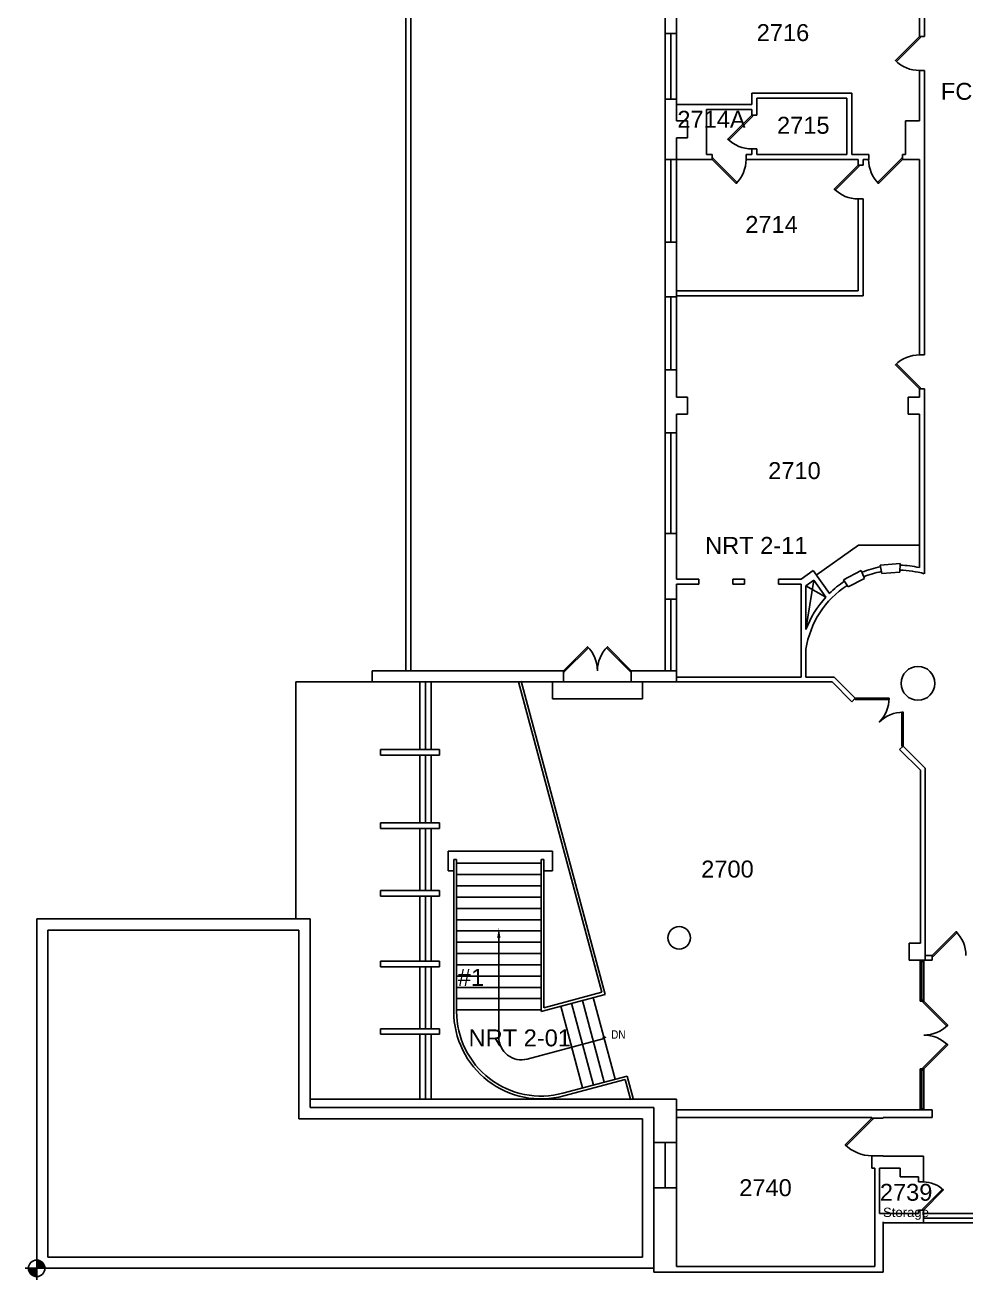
# Model space of a CAD drawing. Extents: x 1010 to 4741, y 167 to 3211.
# Drawn here: x 1010 to 2011, y 798 to 2133 of the extents above; entities that cross this region are included whole.
import ezdxf
from ezdxf.enums import TextEntityAlignment as Align

# ---------------------------------------------------------------- set-up
doc = ezdxf.new("R2010")
doc.units = 0
doc.header["$LTSCALE"] = 96
doc.header["$MEASUREMENT"] = 0
doc.layers.get('0').update_dxf_attribs({"linetype": 'CONTINUOUS'})
for name, color, linetype in [('A-ANNO-RNUM', 4, 'CONTINUOUS'), ('A-ANNO-SYMB-203', 203, 'CONTINUOUS'), ('A-ANNO-SYMB-5', 5, 'CONTINUOUS'), ('A-ANNO-TEXT', 4, 'CONTINUOUS'), ('A-ANNO-TEXT-CTC', 181, 'CONTINUOUS'), ('A-DOOR', 2, 'CONTINUOUS'), ('A-FLOR-CASE', 3, 'CONTINUOUS'), ('A-FLOR-SHFT', 1, 'CONTINUOUS'), ('A-FLOR-STRS', 2, 'CONTINUOUS'), ('A-GLAZ', 2, 'CONTINUOUS'), ('A-ROOF-EXST', 8, 'CONTINUOUS'), ('A-WALL-FULL', 6, 'CONTINUOUS'), ('A-WALL-SILL', 1, 'CONTINUOUS')]:
    doc.layers.add(name, color=color, linetype=linetype)
doc.layers.add('A-NPLT', color=15, linetype='CONTINUOUS', plot=False)
doc.styles.add('ARIAL', font='arial.ttf')
doc.styles.get("Standard").update_dxf_attribs({"font": 'arial.ttf'})

# ---------------------------------------------------------------- blocks, each defined once
blk = doc.blocks.new('*U4')
at = {"layer": 'A-ANNO-SYMB-203'}
h = blk.add_hatch(color=256, dxfattribs=at)
h.dxf.hatch_style = 1
h.paths.add_polyline_path([(0, 0), (-0.092, 0, 0.414214), (0, -0.092)])
h = blk.add_hatch(color=256, dxfattribs=at)
h.dxf.hatch_style = 1
h.paths.add_polyline_path([(0, 0.092), (0, 0), (0.092, 0, 0.414214)])
blk.add_circle((0, 0), 0.0917)
at = {"layer": 'A-ANNO-SYMB-5', "linetype": 'ByBlock'}
for p, q in [((-0.128, 0), (0.128, 0)), ((0, 0.128), (0, -0.128))]:
    blk.add_line(p, q, dxfattribs=at)
blk = doc.blocks.new('DOOR-E')
blk.add_lwpolyline([(-0.737, 0.678), (-0.029, -0.029), (0, 0), (-0.707, 0.707)], close=True)
blk.add_arc((0, 0), 1, 135, 180)

msp = doc.modelspace()

# ---------------------------------------------------------------- linework, layer by layer
at = {"layer": 'A-ANNO-TEXT'}
for p, q in [((1514, 1161.4), (1514, 1055.9)), ((1544.2, 1032.7), (1626.3, 1054.7))]:
    msp.add_line(p, q, dxfattribs=at)
at = {"layer": 'A-ANNO-TEXT', "const_width": 1.66}
msp.add_lwpolyline([(1627.7, 1055.1, 1), (1624.9, 1054.3)], format="xyb", dxfattribs=at)
at = {"layer": 'A-ANNO-TEXT'}
msp.add_arc((1538, 1055.9), 24, 180, 285, dxfattribs=at)
msp.add_solid([(1515.8, 1161.4), (1512.2, 1161.4), (1514, 1172.2)], dxfattribs=at)
at = {"layer": 'A-FLOR-CASE'}
for p, q in [((1851.9, 1547.7), (1896.9, 1579.7)), ((1961.7, 1579.7), (1896.9, 1579.7)), ((1571, 1434), (1571, 1416)), ((1655, 1434), (1583, 1434)), ((1667, 1434), (1667, 1416)), ((1667, 1416), (1571, 1416))]:
    msp.add_line(p, q, dxfattribs=at)
at = {"layer": 'A-FLOR-SHFT'}
for points in [[(1849.4, 1542.2), (1841, 1489.7)], [(1841, 1536.2), (1862.2, 1524.3)]]:
    msp.add_lwpolyline(points, dxfattribs=at)
at = {"layer": 'A-FLOR-STRS'}
for p, q in [((1535, 1434), (1623.5, 1103.7)), ((1537.9, 1434.8), (1627.2, 1101.5)), ((1571, 1254), (1460, 1254)), ((1460, 1254), (1460, 1233)), ((1466, 1245), (1466, 1083.3)), ((1469, 1245), (1466, 1245)), ((1469, 1245), (1469, 1083.3)), ((1559, 1245), (1559, 1083.3)), ((1562, 1245), (1559, 1245)), ((1562, 1245), (1562, 1087.2)), ((1571, 1233), (1571, 1254)), ((1460, 1233), (1466, 1233)), ((1469, 1241), (1559, 1241)), ((1469, 1229), (1559, 1229)), ((1562, 1233), (1571, 1233)), ((1469, 1217), (1559, 1217)), ((1469, 1205), (1559, 1205)), ((1469, 1193), (1559, 1193)), ((1469, 1181), (1559, 1181)), ((1469, 1169), (1559, 1169)), ((1469, 1157), (1559, 1157)), ((1469, 1145), (1559, 1145)), ((1469, 1133), (1559, 1133)), ((1469, 1121), (1559, 1121)), ((1469, 1109), (1559, 1109)), ((1469, 1097), (1559, 1097)), ((1627.2, 1101.5), (1559, 1083.3)), ((1623.5, 1103.7), (1562, 1087.2)), ((1603, 1095.1), (1626.3, 1008.1)), ((1614.6, 1098.2), (1637.9, 1011.3)), ((1469, 1085), (1559, 1085)), ((1579.9, 1088.9), (1603.1, 1001.9)), ((1591.4, 1092), (1614.7, 1005)), ((1650.5, 1014.6), (1582.3, 996.3)), ((1648.4, 1010.9), (1583.1, 993.4)), ((1648.4, 1010.9), (1654, 990)), ((1650.5, 1014.6), (1656.9, 990.8)), ((1679, 895.8), (1679, 943.8)), ((1691, 943.8), (1691, 895.8)), ((1703, 895.8), (1703, 943.8))]:
    msp.add_line(p, q, dxfattribs=at)
msp.add_circle((1706, 1161.8), 12, dxfattribs=at)
for radius in [93, 90]:
    msp.add_arc((1559, 1083.3), radius, 180, 285, dxfattribs=at)
at = {"layer": 'A-GLAZ'}
for p, q in [((1697, 2124), (1697, 2054)), ((1697, 1990), (1697, 1902)), ((1697, 1844), (1697, 1766)), ((1697, 1699), (1697, 1592)), ((1697, 1522), (1697, 1446)), ((1436, 1362), (1436, 1434)), ((1436, 1284), (1436, 1356)), ((1436, 1212), (1436, 1278)), ((1436, 1137), (1436, 1206)), ((1962.5, 1137.9), (1962.5, 1136.6)), ((1962.5, 1136.6), (1966.5, 1136.6)), ((1964.5, 1095.4), (1964.5, 1136.6)), ((1966.5, 1137.9), (1966.5, 1136.6)), ((1436, 1065), (1436, 1131)), ((1962.5, 1095.4), (1962.5, 1094.2)), ((1966.5, 1095.4), (1962.5, 1095.4)), ((1966.5, 1095.4), (1966.5, 1094.2)), ((1962.5, 1094.2), (1966.5, 1094.2)), ((1436, 990), (1436, 1059)), ((1962.5, 1020.9), (1962.5, 1022.2)), ((1962.5, 1022.2), (1966.5, 1022.2)), ((1966.5, 1020.9), (1962.5, 1020.9)), ((1964.5, 1020.9), (1964.5, 979.7)), ((1966.5, 1020.9), (1966.5, 1022.2)), ((1962.5, 978.5), (1962.5, 979.7)), ((1962.5, 979.7), (1966.5, 979.7)), ((1966.5, 978.5), (1966.5, 979.7)), ((1966, 863.4), (2061.6, 863.4))]:
    msp.add_line(p, q, dxfattribs=at)
at = {"layer": 'A-ROOF-EXST'}
for p, q in [((1415, 2552), (1415, 1446)), ((1420.2, 2543), (1420.2, 1446)), ((1298, 1182), (1298, 1434)), ((1298, 1434), (1379, 1434)), ((1313, 1182), (1022, 1182)), ((1022, 1182), (1022, 810)), ((1313, 990), (1313, 1182)), ((1301, 1170), (1034, 1170)), ((1034, 1170), (1034, 822)), ((1301, 969), (1301, 1170)), ((1301, 969), (1667, 969)), ((1667, 969), (1667, 822)), ((1034, 822), (1667, 822)), ((1022, 810), (1679, 810))]:
    msp.add_line(p, q, dxfattribs=at)
at = {"layer": 'A-WALL-FULL'}
for p, q in [((1967, 2216), (1967, 2120.7)), ((1691, 2198), (1691, 2124)), ((1703, 2198), (1703, 2124)), ((1961.7, 2192.8), (1961.7, 2120.7)), ((1703, 2124), (1691, 2124)), ((1967, 2120.7), (1961.7, 2120.7)), ((1967, 2084.8), (1961.7, 2084.8)), ((1961.7, 2084.8), (1961.7, 2031.2)), ((1967, 2084.8), (1967, 1782)), ((1783.2, 2060.5), (1783.2, 2048.5)), ((1783.2, 2060.5), (1889.8, 2060.5)), ((1889.8, 2060.5), (1889.8, 1995.2)), ((1703, 2054), (1691, 2054)), ((1691, 2054), (1691, 1990)), ((1703, 2054), (1703, 2031)), ((1703, 2048.5), (1783.2, 2048.5)), ((1735.2, 2043.2), (1735.2, 1995.2)), ((1735.2, 2043.2), (1783.2, 2043.2)), ((1783.2, 2043.2), (1783.2, 2037.2)), ((1788.5, 2055.2), (1788.5, 2037.2)), ((1788.5, 2055.2), (1884.5, 2055.2)), ((1884.5, 2055.2), (1884.5, 1995.2)), ((1715, 2031), (1703, 2031)), ((1715, 2031), (1715, 2013)), ((1788.5, 2037.2), (1783.2, 2037.2)), ((1946.8, 2031.2), (1961.7, 2031.2)), ((1946.8, 2031.2), (1946.8, 1995.2)), ((1703, 2013), (1703, 1990)), ((1715, 2013), (1703, 2013)), ((1741.2, 1990), (1691, 1990)), ((1735.2, 1995.2), (1741.2, 1995.2)), ((1741.2, 1995.2), (1741.2, 1990)), ((1777.2, 1995.2), (1777.2, 1990)), ((1777.2, 1995.2), (1783.2, 1995.2)), ((1777.2, 1990), (1896.5, 1990)), ((1788.5, 2001.2), (1783.2, 2001.2)), ((1783.2, 2001.2), (1783.2, 1995.2)), ((1788.5, 2001.2), (1788.5, 1995.2)), ((1788.5, 1995.2), (1884.5, 1995.2)), ((1889.8, 1995.2), (1907.8, 1995.2)), ((1896.5, 1990), (1896.5, 1984)), ((1901.8, 1990), (1901.8, 1984)), ((1901.8, 1990), (1907.8, 1990)), ((1907.8, 1995.2), (1907.8, 1990)), ((1943.7, 1995.2), (1943.7, 1990)), ((1943.7, 1995.2), (1946.8, 1995.2)), ((1943.7, 1990), (1961.7, 1990)), ((1961.7, 1990), (1961.7, 1782)), ((1896.5, 1984), (1901.8, 1984)), ((1896.5, 1948), (1901.8, 1948)), ((1896.5, 1948), (1896.5, 1850.2)), ((1901.8, 1948), (1901.8, 1845)), ((1703, 1902), (1691, 1902)), ((1691, 1902), (1691, 1844)), ((1703, 1902), (1703, 1844)), ((1703, 1844), (1691, 1844)), ((1703, 1850.2), (1896.5, 1850.2)), ((1703, 1845), (1901.8, 1845)), ((1961.7, 1782), (1967, 1782)), ((1703, 1766), (1691, 1766)), ((1691, 1766), (1691, 1699)), ((1703, 1766), (1703, 1737)), ((1715, 1737), (1703, 1737)), ((1715, 1737), (1715, 1719)), ((1949.8, 1737), (1949.8, 1719)), ((1961.7, 1737), (1949.8, 1737)), ((1961.7, 1746), (1961.7, 1737)), ((1961.7, 1746), (1967, 1746)), ((1967, 1746), (1967, 1549)), ((1703, 1719), (1715, 1719)), ((1703, 1719), (1703, 1699)), ((1949.8, 1719), (1961.7, 1719)), ((1961.7, 1719), (1961.7, 1555.7)), ((1703, 1699), (1691, 1699)), ((1703, 1592), (1691, 1592)), ((1691, 1592), (1691, 1522)), ((1703, 1543.3), (1703, 1592)), ((1835.8, 1543.5), (1848.5, 1552.5)), ((1848.5, 1552.5), (1865.9, 1528.1)), ((1703, 1543.3), (1727.1, 1543.3)), ((1703, 1538.1), (1703, 1522)), ((1703, 1538.1), (1727.1, 1538.1)), ((1727.1, 1543.3), (1727.1, 1538.1)), ((1763.1, 1543.3), (1775.6, 1543.3)), ((1763.1, 1543.3), (1763.1, 1538.1)), ((1763.1, 1538.1), (1775.6, 1538.1)), ((1775.6, 1538.1), (1775.6, 1543.3)), ((1811.6, 1543.3), (1835.8, 1543.3)), ((1811.6, 1538.1), (1811.6, 1543.3)), ((1811.6, 1538.1), (1835.8, 1538.1)), ((1835.8, 1439.2), (1835.8, 1538.1)), ((1841, 1536.2), (1849.4, 1542.2)), ((1841, 1489.7), (1841, 1536.2)), ((1849.4, 1542.2), (1862.2, 1524.3)), ((1703, 1522), (1691, 1522)), ((1841, 1439.2), (1841, 1469)), ((1379, 1446), (1379, 1434)), ((1583, 1446), (1379, 1446)), ((1583, 1446), (1583, 1434)), ((1703, 1446), (1655, 1446)), ((1655, 1446), (1655, 1434)), ((1703, 1434), (1703, 1446)), ((1583, 1434), (1379, 1434)), ((1868.8, 1434), (1655, 1434)), ((1703, 1439.2), (1835.8, 1439.2)), ((1841, 1439.2), (1871, 1439.2)), ((1868.8, 1434), (1889.8, 1413)), ((1871, 1439.2), (1893.5, 1416.7)), ((1889.8, 1413), (1893.5, 1416.7)), ((1940.7, 1362.1), (1944.5, 1365.8)), ((1940.7, 1362.1), (1962.8, 1340.1)), ((1944.5, 1365.8), (1968, 1342.2)), ((1388, 1356), (1388, 1362)), ((1451, 1362), (1388, 1362)), ((1451, 1356), (1388, 1356)), ((1451, 1356), (1451, 1362)), ((1962.8, 1340.1), (1962.8, 1155.9)), ((1968, 1342.2), (1968, 1137.9)), ((1451, 1284), (1388, 1284)), ((1388, 1278), (1388, 1284)), ((1451, 1278), (1451, 1284)), ((1451, 1278), (1388, 1278)), ((1451, 1212), (1388, 1212)), ((1388, 1206), (1388, 1212)), ((1451, 1206), (1388, 1206)), ((1451, 1206), (1451, 1212)), ((1962.8, 1155.9), (1950.8, 1155.9)), ((1950.8, 1155.9), (1950.8, 1137.9)), ((1451, 1137), (1388, 1137)), ((1388, 1131), (1388, 1137)), ((1451, 1131), (1451, 1137)), ((1950.8, 1137.9), (1975.3, 1137.9)), ((1968, 1142.9), (1975.3, 1142.9)), ((1975.3, 1142.9), (1975.3, 1137.9)), ((1451, 1131), (1388, 1131)), ((1451, 1065), (1388, 1065)), ((1388, 1059), (1388, 1065)), ((1451, 1059), (1388, 1059)), ((1451, 1059), (1451, 1065)), ((1703, 990), (1313, 990)), ((1313, 990), (1313, 981)), ((1703, 990), (1703, 943.8)), ((1313, 981), (1679, 981)), ((1679, 981), (1679, 943.8)), ((1703, 978.5), (1975.3, 978.5)), ((1975.3, 978.5), (1975.3, 970.5)), ((1911, 970.5), (1703, 970.5)), ((1911, 970.5), (1911, 969.8)), ((1923, 969.8), (1911, 969.8)), ((1923, 970.5), (1975.3, 970.5)), ((1923, 970.5), (1923, 969.8)), ((1679, 943.8), (1703, 943.8)), ((1911, 916.6), (1911, 929.8)), ((1923, 929.8), (1911, 929.8)), ((1923, 929.8), (1923, 929.1)), ((1923, 929.2), (1966, 929.2)), ((1966, 929.2), (1966, 902)), ((1914.4, 916.6), (1911, 916.6)), ((1914.4, 811.9), (1914.4, 916.6)), ((1919.2, 916.7), (1919.2, 868.2)), ((1941.4, 916.7), (1919.2, 916.7)), ((1941.4, 907.2), (1941.4, 916.7)), ((1679, 895.8), (1703, 895.8)), ((1679, 895.8), (1679, 806)), ((1703, 895.8), (1703, 811.9)), ((1960.8, 907.2), (1941.4, 907.2)), ((1960.8, 907.2), (1960.8, 902)), ((1966, 902), (1960.8, 902)), ((1960.8, 868.2), (1919.2, 868.2)), ((1960.8, 872), (1960.8, 868.2)), ((1966, 872), (1960.8, 872)), ((1966, 872), (1966, 858.5)), ((1923, 806), (1923, 859.3)), ((1923, 806), (1679, 806)), ((1914.4, 811.9), (1703, 811.9))]:
    msp.add_line(p, q, dxfattribs=at)
msp.add_lwpolyline([(1966, 858.5), (1923, 858.5)], dxfattribs=at)
msp.add_circle((1960.2, 1432.5), 18, dxfattribs=at)
for radius, start, end in [(104.8, 100.3881, 111.7581), (99.6, 100.3881, 111.7581), (99.6, 73.8636, 89.0181), (104.8, 77.6481, 89.0181), (99.6, 123.1281, 170.961), (104.8, 123.1281, 134.4981), (104.8, 137.4168, 159.7374)]:
    msp.add_arc((1939.3, 1453.4), radius, start, end, dxfattribs=at)
at = {"layer": 'A-WALL-SILL'}
for p, q in [((1691, 2124), (1691, 2054)), ((1703, 2124), (1703, 2054)), ((1691, 1990), (1691, 1902)), ((1703, 1990), (1703, 1902)), ((1691, 1844), (1691, 1766)), ((1703, 1844), (1703, 1766)), ((1691, 1699), (1691, 1592)), ((1703, 1699), (1703, 1592)), ((1899.7, 1552.6), (1880.9, 1542.8)), ((1899.7, 1552.6), (1903.2, 1544)), ((1941.2, 1560.2), (1920.1, 1558.4)), ((1920.1, 1558.4), (1921.7, 1549.3)), ((1941, 1550.9), (1921.7, 1549.3)), ((1941.2, 1560.2), (1941, 1550.9)), ((1880.9, 1542.8), (1886, 1535.1)), ((1903.2, 1544), (1886, 1535.1)), ((1691, 1522), (1691, 1446)), ((1703, 1522), (1703, 1446)), ((1430, 1362), (1430, 1434)), ((1442, 1362), (1442, 1434)), ((1430, 1284), (1430, 1356)), ((1442, 1284), (1442, 1356)), ((1430, 1212), (1430, 1278)), ((1442, 1212), (1442, 1278)), ((1430, 1137), (1430, 1206)), ((1442, 1137), (1442, 1206)), ((1962.5, 1095.4), (1962.5, 1136.6)), ((1966.5, 1095.4), (1966.5, 1136.6)), ((1430, 1065), (1430, 1131)), ((1442, 1065), (1442, 1131)), ((1430, 990), (1430, 1059)), ((1442, 990), (1442, 1059)), ((1962.5, 1020.9), (1962.5, 979.7)), ((1966.5, 1020.9), (1966.5, 979.7)), ((1679, 943.8), (1679, 895.8)), ((1703, 895.8), (1703, 943.8)), ((1966, 868.2), (2061.6, 868.2)), ((1966, 858.5), (2061.6, 858.5))]:
    msp.add_line(p, q, dxfattribs=at)

# ---------------------------------------------------------------- block references
at = {"layer": 'A-DOOR'}
for p, xscale, yscale, zscale, rotation in [((1961.7, 2120.7), 36, 36, 36, 90), ((1783.2, 2037.2), 36, 36, 36, 90), ((1741.2, 1990), 36, 36, 36, 180), ((1943.7, 1990), -36, 35.99999999999994, 35.99999999999964, 180), ((1896.5, 1984), 36, 36, 36, 90), ((1961.7, 1746), -36, 35.99999999999994, 35.99999999999964, 90), ((1583, 1446), -36, 36, 35.99999999999964, 359.9999999999993), ((1893.5, 1416.7), -35.99999999999997, 35.99999999999993, 35.99999999999964, 315), ((1944.5, 1365.8), 35.99999999999997, 35.99999999999997, 35.99999999999997, 314.9999999999964), ((1975.3, 1142.9), -36, 36, 35.99999999999964, 359.9999999999994), ((1966.5, 1094.2), -36, 36, 35.99999999999964, 270), ((1966.5, 1022.2), 36.00000000000001, 36.00000000000001, 36.00000000000001, 270), ((1911, 969.8), 40.00000000000013, 40.00000000000013, 40.00000000000013, 90), ((1966, 872), 29.99999999999966, 29.99999999999966, 29.99999999999966, 270)]:
    msp.add_blockref('DOOR-E', p, dxfattribs=dict(at, xscale=xscale, yscale=yscale, zscale=zscale, rotation=rotation))
at = {"layer": 'A-DOOR', "xscale": 36, "yscale": 36, "zscale": 36}
msp.add_blockref('DOOR-E', (1655, 1446), dxfattribs=at)
at = {"layer": 'A-NPLT', "xscale": 96, "yscale": 96, "zscale": 96}
msp.add_blockref('*U4', (1022, 810), dxfattribs=at)

# ---------------------------------------------------------------- texts
at = {"layer": 'A-ANNO-RNUM', "style": 'ARIAL'}
for s, p in [('2716', (1816.5, 2125)), ('2715', (1838.1, 2026.4)), ('2714', (1804.3, 1921)), ('2710', (1828.7, 1658.9)), ('2700', (1757.4, 1234.9)), ('2740', (1797.9, 895.8))]:
    msp.add_text(s, height=18, dxfattribs=at).set_placement(p, align=Align.MIDDLE)
msp.add_text('#1', height=18, dxfattribs=at).set_placement((1470.3, 1110.6))
at = {"layer": 'A-ANNO-TEXT', "width": 0.85}
msp.add_text('DN', height=9, dxfattribs=at).set_placement((1633.5, 1054.3))
at = {"layer": 'A-ANNO-TEXT-CTC', "style": 'ARIAL'}
for s, height, p in [('FCM 2-03', 18, (1984.6, 2053.5)), ('NRT 2-11', 18, (1733.6, 1570.3)), ('NRT 2-01', 18, (1481.8, 1046.2)), ('Storage', 10, (1923, 864.6))]:
    msp.add_text(s, height=height, dxfattribs=at).set_placement(p)
for s, p in [('2714A', (1740.4, 2032.9)), ('2739', (1947.6, 890.9))]:
    msp.add_text(s, height=18, dxfattribs=at).set_placement(p, align=Align.MIDDLE)

doc.saveas('drawing.dxf')
